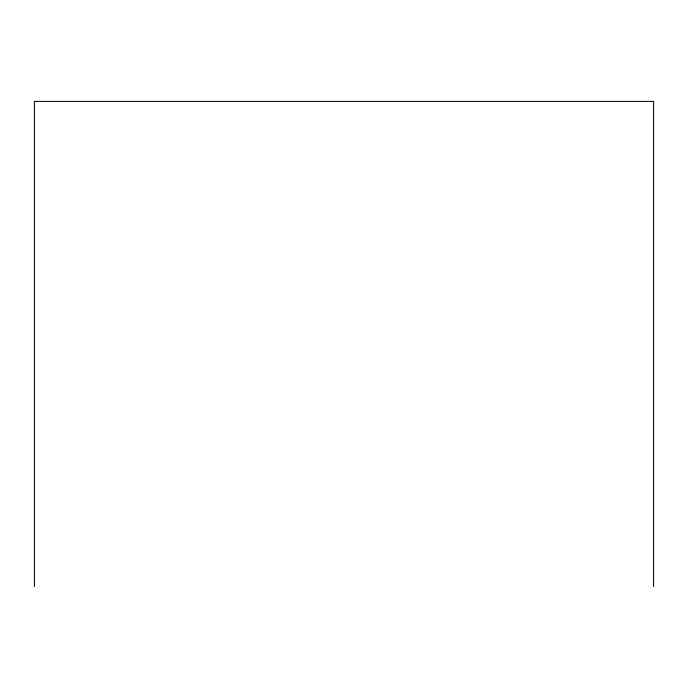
<?xml version="1.0" encoding="UTF-8"?>
<svg xmlns="http://www.w3.org/2000/svg" width="688" height="688" viewBox="0 0 688 688"><rect width="100%" height="100%" fill="white"/><g stroke="black" fill="none" stroke-linecap="round" stroke-linejoin="round"><path stroke-width="1.03" d="M653.6 586.589L653.6 101.411L34.4 101.411L34.4 586.589"/></g></svg>
